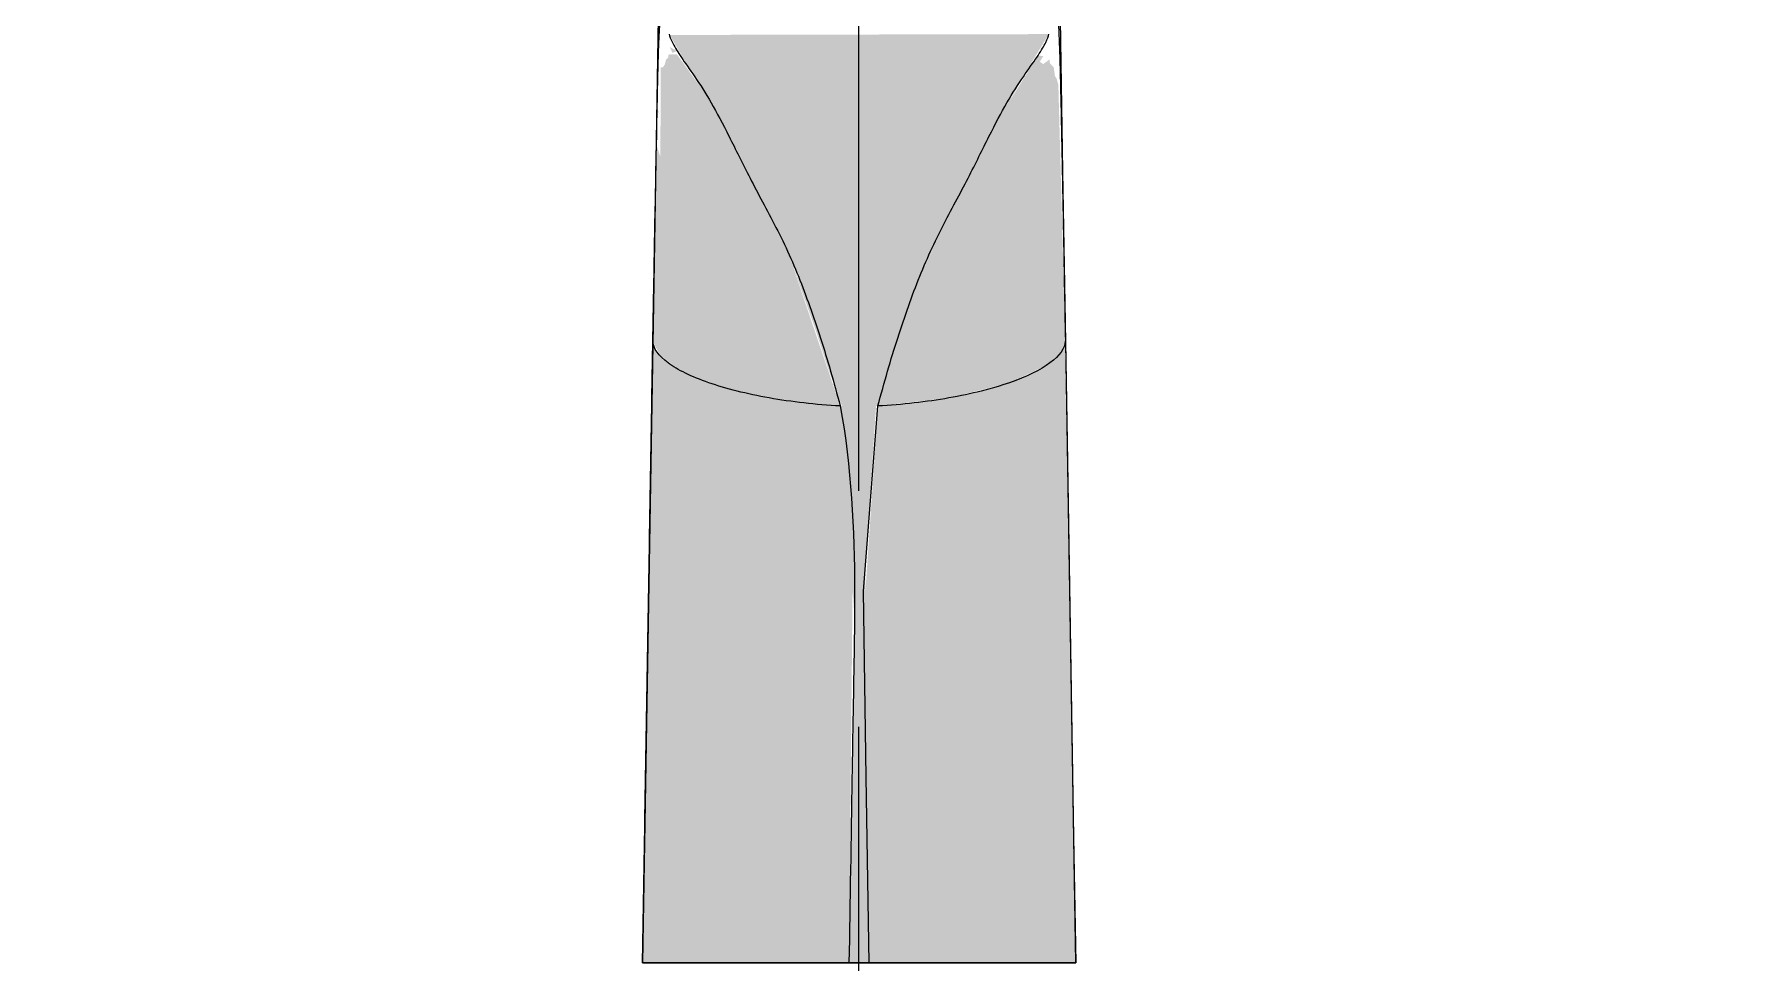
# Model space of a CAD drawing. Header units: millimetres. Extents: x 0 to 102275, y -2706 to 7916.
# Drawn here: x 94793.4 to 94974.1, y 700 to 798.4 of the extents above; entities that cross this region are included whole.
import ezdxf

# ---------------------------------------------------------------- set-up
doc = ezdxf.new("R2010")
doc.units = ezdxf.units.MM
doc.linetypes.add('ADSK_Штрих_ш2 п1', pattern=[75, 50, -25])
for name, color, linetype, lineweight in [('0-1', 7, 'Continuous', 9), ('A-WALL-PATT', 7, 'Continuous', 9), ('P-SANR-FIXT', 7, 'Continuous', 9)]:
    doc.layers.add(name, color=color, linetype=linetype, lineweight=lineweight)
doc.layers.add('0-2', color=7, linetype='Continuous', lineweight=9, transparency=0.7)
doc.layers.add('A-DETL-2', color=5, linetype='ADSK_Штрих_ш2 п1', lineweight=9, true_color=0x0000ff)

# ---------------------------------------------------------------- blocks, each defined once
blk = doc.blocks.new('смеситель для раковины - Default-30607276-Развертка 1_15-4')
at = {"layer": '0-2'}
for points in [[(5127.41, 758.99), (5128.94, 759), (5133.96, 773.94), (5143.08, 791.91), (5147.04, 798.38), (5106.88, 798.29), (5109.27, 794.19), (5112.06, 789.57), (5120.51, 772.72), (5123.66, 762.94), (5123.66, 762.94), (5125.13, 758.99), (5126.94, 758.99)], [(5128.94, 758.99), (5136.46, 759.84), (5142.85, 761.45), (5146.39, 763.1), (5147.87, 764.26), (5148.33, 764.7), (5148.77, 765.85), (5148.04, 793.02), (5147.86, 793.66), (5147.68, 793.94), (5147.55, 794.88), (5147.32, 795.09), (5147.14, 795.3), (5147.13, 795.71), (5146.44, 795.21), (5146.08, 795.45), (5146.44, 796.05), (5145.89, 796.12), (5141.81, 789.56), (5133.36, 772.72), (5129.05, 759.31)], [(5104, 700), (5125.87, 700), (5126.27, 741.84), (5124.94, 758.99), (5117.42, 759.84), (5110.92, 761.49), (5107.31, 763.21), (5105.82, 764.43), (5105.54, 764.7), (5105.1, 765.85), (5104.05, 702.73)], [(5137.12, 700), (5149.87, 700), (5148.73, 765.74), (5147.87, 764.26), (5146.32, 763.06), (5144.22, 762.01), (5140.53, 760.77), (5136.46, 759.84), (5128.94, 758.92), (5127.44, 736.91), (5128.01, 700), (5136.48, 700)], [(5125.91, 700), (5128, 700), (5127.59, 741.75), (5128.74, 758.99), (5124.94, 758.99), (5126.43, 736.91), (5125.87, 700)], [(5128, 700), (5128, 700.23), (5127.96, 702.54)]]:
    blk.add_hatch(color=256, dxfattribs=at).paths.add_polyline_path(points)
h = blk.add_hatch(color=256, dxfattribs=at)
h.paths.add_polyline_path([(5105.56, 790.53), (5105.81, 789.93), (5105.6, 790.22)])
h.paths.add_polyline_path([(5124.94, 758.99), (5119.81, 774.14), (5116.45, 780.96), (5116.4, 781.05), (5111, 791.59), (5107.66, 796.23), (5106.76, 796.22), (5106.71, 795.85), (5106.51, 795.71), (5106.36, 795.15), (5106.17, 794.87), (5105.93, 794.87), (5105.9, 785.41), (5105.48, 786.66), (5105.14, 765.74), (5105.82, 764.43), (5107.65, 763.01), (5109.86, 761.93), (5113.31, 760.78), (5117.42, 759.84), (5124.23, 759.05)])
h.paths.add_polyline_path([(5107.18, 796.39), (5107.66, 796.59), (5106.88, 797.02)])
h = blk.add_hatch(color=256, dxfattribs=at)
h.paths.add_polyline_path([(5122.39, 766.9), (5119.82, 774.14), (5120.86, 771.64), (5122.09, 767.82)])
h.paths.add_polyline_path([(5114.77, 784.33), (5109.77, 793.44), (5112.06, 789.56), (5114.18, 785.46)])
h = blk.add_hatch(color=256, dxfattribs=at)
h.paths.add_polyline_path([(5128.94, 758.99), (5128.94, 758.99), (5133.96, 773.94), (5133.02, 771.67), (5128.94, 758.99)])
h.paths.add_polyline_path([(5138.86, 783.86), (5143.89, 793.12), (5141.81, 789.57), (5139.29, 784.68)])
at = {"layer": '0-1'}
for p, q in [((5105.82, 810.55), (5105.4, 785)), ((5148.05, 810.55), (5148.49, 783.86)), ((5105.4, 785), (5105.12, 767.61)), ((5148.49, 783.84), (5148.75, 767.88)), ((5105.12, 767.61), (5104, 700)), ((5148.75, 767.88), (5149.87, 700))]:
    blk.add_line(p, q, dxfattribs=at)
at = {"layer": '0-1', "flags": 128}
blk.add_lwpolyline([(5105.47, 786.01), (5105.61, 792.97), (5105.74, 797.56), (5105.81, 798.93)], dxfattribs=at)
at = {"layer": 'P-SANR-FIXT'}
for p, q in [((5104, 700), (5104, 700)), ((5128, 700), (5125.87, 700)), ((5149.88, 700), (5149.87, 700)), ((5149.87, 700), (5149.87, 700))]:
    blk.add_line(p, q, dxfattribs=at)
at = {"layer": 'P-SANR-FIXT', "flags": 128}
for points in [[(5148.78, 765.85), (5149, 753.09), (5149.22, 739.9), (5149.44, 726.6), (5149.66, 713.3), (5149.88, 700)], [(5128.01, 700), (5127.68, 719.68), (5127.41, 739.37), (5128.94, 758.99)], [(5149.87, 700), (5148.79, 700), (5145.71, 700), (5140.89, 700), (5134.8, 700), (5128.01, 700)]]:
    blk.add_lwpolyline(points, dxfattribs=at)
at = {"layer": 'P-SANR-FIXT'}
for points, knots in [([(5105.5, 787.37), (5105.52, 788.7), (5105.56, 790.46), (5105.6, 792.43), (5105.63, 793.73), (5105.66, 794.8), (5105.68, 795.65), (5105.7, 796.23), (5105.71, 796.65), (5105.72, 796.95), (5105.73, 797.22), (5105.74, 797.51), (5105.75, 797.8), (5105.77, 798.07), (5105.78, 798.35), (5105.8, 798.65), (5105.81, 799.01), (5105.83, 799.25), (5105.84, 799.4)], [0.3333333, 0.3333333, 0.3333333, 0.3333333, 0.4166667, 0.4583333, 0.5, 0.5416667, 0.5833333, 0.625, 0.6458333, 0.6666667, 0.6875, 0.7083333, 0.75, 0.7916667, 0.8333333, 0.875, 0.9166667, 1, 1, 1, 1]), ([(5148.04, 799.4), (5148.05, 799.28), (5148.07, 799.02), (5148.09, 798.49), (5148.11, 798), (5148.14, 797.41), (5148.16, 796.71), (5148.19, 795.93), (5148.21, 795.1), (5148.24, 794.2), (5148.26, 793.21), (5148.28, 792.36), (5148.29, 791.66), (5148.31, 791.14), (5148.32, 790.63), (5148.33, 789.95), (5148.35, 789.1), (5148.37, 788.02), (5148.39, 787.09), (5148.4, 786.53), (5148.4, 786.4)], [0, 0, 0, 0, 0.0714286, 0.1071429, 0.1428571, 0.1785714, 0.2142857, 0.25, 0.2857143, 0.3214286, 0.3571429, 0.3928571, 0.4107143, 0.4285714, 0.4464286, 0.4642857, 0.5, 0.5357143, 0.5714286, 0.5821819, 0.5821819, 0.5821819, 0.5821819]), ([(5106.84, 798.38), (5106.87, 798.16), (5107.1, 797.58), (5107.88, 796.22), (5109.27, 794.27), (5111.04, 791.65), (5112.56, 788.75), (5113.95, 785.99), (5115.07, 783.74), (5116.35, 781.29), (5117.78, 778.63), (5119.22, 775.77), (5120.54, 772.75), (5121.72, 769.57), (5123.24, 765.1), (5124.28, 761.5), (5124.94, 758.99)], [0, 0, 0, 0, 0.1, 0.2, 0.3, 0.4, 0.5, 0.55, 0.6, 0.65, 0.7, 0.75, 0.8, 0.85, 0.9, 1, 1, 1, 1]), ([(5128.94, 758.99), (5129.6, 761.5), (5130.64, 765.1), (5132.16, 769.57), (5133.34, 772.75), (5134.66, 775.77), (5136.1, 778.63), (5137.52, 781.29), (5138.81, 783.74), (5139.92, 785.99), (5141.31, 788.75), (5142.83, 791.65), (5144.6, 794.27), (5145.99, 796.22), (5146.78, 797.58), (5147.01, 798.16), (5147.04, 798.38)], [0, 0, 0, 0, 0.1, 0.15, 0.2, 0.25, 0.3, 0.35, 0.4, 0.45, 0.5, 0.6, 0.7, 0.8, 0.9, 1, 1, 1, 1]), ([(5148.4, 786.4), (5148.41, 785.88), (5148.43, 785.08), (5148.45, 784.23), (5148.45, 783.97)], [0.58218187, 0.58218187, 0.58218187, 0.58218187, 0.625, 0.64377067, 0.64377067, 0.64377067, 0.64377067]), ([(5148.45, 783.96), (5148.46, 783.48), (5148.48, 782.22), (5148.52, 780.1), (5148.59, 776.64), (5148.67, 771.98), (5148.74, 767.95), (5148.78, 765.85)], [0.6441774, 0.6441774, 0.6441774, 0.6441774, 0.6785714, 0.7321429, 0.7857143, 0.8928571, 1, 1, 1, 1]), ([(5104, 700), (5104.07, 703.69), (5104.16, 709.23), (5104.28, 716.62), (5104.37, 722.16), (5104.46, 727.71), (5104.55, 733.28), (5104.65, 738.82), (5104.74, 744.32), (5104.83, 749.76), (5104.95, 756.96), (5105.04, 762.31), (5105.1, 765.85)], [0, 0, 0, 0, 0.166667, 0.25, 0.333333, 0.416667, 0.5, 0.583333, 0.666667, 0.75, 0.833333, 1, 1, 1, 1]), ([(5124.94, 758.99), (5123.65, 759.06), (5121.08, 759.27), (5117.37, 759.81), (5113.95, 760.54), (5109.92, 761.72), (5106.27, 763.53), (5105.14, 765.09), (5105.1, 765.85)], [0, 0, 0, 0, 0.125, 0.25, 0.375, 0.5, 0.75, 1, 1, 1, 1]), ([(5148.77, 765.85), (5148.7, 764.34), (5145.41, 761.91), (5137.74, 759.99), (5132.79, 759.27), (5130.22, 759.06), (5128.94, 758.99)], [0, 0, 0, 0, 0.5, 0.75, 0.875, 1, 1, 1, 1]), ([(5124.94, 758.99), (5126.13, 752.52), (5126.6, 742.65), (5126.35, 729.53), (5126.13, 716.4), (5125.98, 706.56), (5125.87, 700)], [-1, -1, -1, -1, -0.666667, -0.5, -0.333333, 0, 0, 0, 0]), ([(5104, 700), (5104.02, 700), (5104.67, 700), (5106.94, 700), (5109.22, 700), (5112.06, 700), (5115.33, 700), (5119.01, 700), (5122.44, 700), (5125.41, 700), (5128.83, 700), (5132.91, 700), (5136.94, 700), (5139.76, 700), (5141.78, 700), (5143.63, 700), (5145.75, 700), (5148.82, 700), (5149.85, 700), (5149.88, 700)], [0, 0, 0, 0, 0.111111, 0.166667, 0.222222, 0.277778, 0.333333, 0.388889, 0.444444, 0.479167, 0.513889, 0.583333, 0.652778, 0.6875, 0.722222, 0.756944, 0.791667, 0.861111, 1, 1, 1, 1]), ([(5104, 700), (5104.02, 700), (5104.67, 700), (5106.94, 700), (5109.22, 700), (5112.06, 700), (5115.33, 700), (5119.01, 700), (5122.44, 700), (5125.41, 700), (5128.83, 700), (5132.91, 700), (5136.94, 700), (5139.76, 700), (5141.78, 700), (5143.63, 700), (5145.75, 700), (5148.82, 700), (5149.85, 700), (5149.88, 700)], [0, 0, 0, 0, 0.111111, 0.166667, 0.222222, 0.277778, 0.333333, 0.388889, 0.444444, 0.479167, 0.513889, 0.583333, 0.652778, 0.6875, 0.722222, 0.756944, 0.791667, 0.861111, 1, 1, 1, 1]), ([(5125.87, 700), (5121.24, 700), (5114.38, 700), (5107.86, 700), (5104.75, 700), (5104, 700), (5104, 700)], [-1, -1, -1, -1, -0.6, -0.4, -0.2, 0, 0, 0, 0]), ([(5125.87, 700), (5121.24, 700), (5114.38, 700), (5107.86, 700), (5104.75, 700), (5104, 700), (5104, 700)], [-1, -1, -1, -1, -0.6, -0.4, -0.2, 0, 0, 0, 0]), ([(5105.35, 700), (5105.81, 700), (5106.94, 700), (5109.22, 700), (5112.06, 700), (5115.33, 700), (5119.01, 700), (5122.44, 700), (5125.41, 700), (5127.12, 700), (5127.96, 700)], [0.1111111, 0.1111111, 0.1111111, 0.1111111, 0.1666667, 0.2222222, 0.2777778, 0.3333333, 0.3888889, 0.4444444, 0.4791667, 0.5138889, 0.5138889, 0.5138889, 0.5138889]), ([(5127.96, 700), (5129.64, 700), (5132.91, 700), (5136.94, 700), (5139.76, 700), (5141.78, 700), (5143.63, 700), (5145.75, 700), (5147.42, 700), (5148.3, 700), (5148.52, 700)], [0.5138889, 0.5138889, 0.5138889, 0.5138889, 0.5833333, 0.6527778, 0.6875, 0.7222222, 0.7569444, 0.7916667, 0.8611111, 0.8888889, 0.8888889, 0.8888889, 0.8888889])]:
    blk.add_open_spline(points, degree=3, knots=knots, dxfattribs=at)
for points in [[(5105.31, 777.87), (5105.35, 779.67), (5105.41, 783.1), (5105.47, 786.05), (5105.5, 787.37)], [(5105.1, 765.85), (5105.14, 768.06), (5105.21, 772.28), (5105.28, 776.07), (5105.31, 777.87)], [(5104, 700), (5104.02, 700), (5104.29, 700), (5104.86, 700)], [(5149, 700), (5149.57, 700), (5149.86, 700), (5149.88, 700)]]:
    blk.add_open_spline(points, degree=3, dxfattribs=at)

msp = doc.modelspace()

# ---------------------------------------------------------------- hatches: boundary and pattern name
at = {"layer": 'A-WALL-PATT'}
h = msp.add_hatch(dxfattribs=at)
h.set_pattern_fill('FP_29', color=256, style=0, pattern_type=2)
h.set_pattern_definition([(90, (97682.8, 0), (-600, 4e-14), []), (180, (97682.8, 0), (-7e-14, -600), [])])
h.paths.add_polyline_path([(97347.82, 0), (97402.82, 0), (97402.82, 1800), (93482.82, 1800), (93482.82, 600), (94082.82, 600), (94082.82, 0.11), (97137.82, 0), (97147.8, 176.66), (97152.82, 270), (97332.82, 270), (97344.63, 55.22), (97346.52, 22.37)])
h.paths.add_polyline_path([(94583.82, 250), (94583.82, 700), (94857.82, 700), (94860.01, 814.99), (94859.9, 818.51), (94860.18, 824.5), (94860.51, 831.03), (94860.96, 845.54), (94900.55, 845.27), (94900.81, 844.34), (94900.88, 842.1), (94900.59, 842.05), (94901.16, 826.19), (94901.43, 825.28), (94901.22, 824.77), (94902.05, 795.71), (94901.85, 793.29), (94901.91, 791.84), (94902.12, 790.87), (94903.59, 705.6), (94903.69, 700), (95183.82, 700), (95183.82, 250), (94599, 250)])
h.paths.add_polyline_path([(95462.89, 793.66), (95463.07, 793.94), (95463.2, 794.88), (95463.47, 794.99), (95463.62, 795.29), (95463.62, 795.72), (95464.32, 795.21), (95464.66, 795.48), (95464.32, 796.05), (95464.86, 796.12), (95463.74, 798.93), (95463.83, 807.13), (95463.59, 807.13), (95463.38, 806.23), (95463.22, 806.63), (95463.06, 810.5), (95462.79, 801.16), (95462.72, 794.58), (95462.88, 793.7)])
h.paths.add_polyline_path([(95603.18, 250), (95184.38, 250), (95184.38, 700), (95460.88, 700), (95462.66, 790.7), (95462.67, 791.14), (95462.64, 802.74), (95463.24, 822.01), (95463.97, 843.03), (95463.69, 842.1), (95463.8, 844.83), (95464.02, 845.02), (95464.02, 845.54), (95503.61, 845.27), (95504.06, 830.78), (95505.39, 782.37), (95506.75, 700), (95784.38, 700), (95784.38, 250), (95662.25, 250)])
h.paths.add_polyline_path([(94390.75, 722.45), (94390.75, 853.38), (94402.63, 853.38), (94402.63, 866.7), (94403.13, 867.2), (94409.68, 867.49), (94409.97, 868.34), (94409.97, 877.85), (94408.59, 877.85), (94408.09, 878.35), (94408.09, 900.64), (94408.59, 901.14), (94413.41, 901.65), (94421.79, 901.7), (94426.54, 901.29), (94427.92, 901.14), (94428.42, 900.64), (94428.42, 878.35), (94427.92, 877.85), (94426.54, 877.85), (94426.83, 867.49), (94427.53, 867.2), (94433.38, 867.2), (94433.88, 866.7), (94433.88, 853.38), (94445.75, 853.38), (94445.75, 722.45), (94402.63, 722.45)])
h.paths.add_polyline_path([(95930.69, 722.45), (95918.82, 722.45), (95918.82, 853.38), (95930.69, 853.38), (95930.69, 866.7), (95931.19, 867.2), (95937.74, 867.49), (95938.03, 868.19), (95938.03, 877.85), (95936.65, 877.85), (95936.15, 878.35), (95936.15, 900.64), (95936.65, 901.14), (95941.47, 901.65), (95946.32, 901.82), (95954.6, 901.29), (95955.98, 901.14), (95956.48, 900.64), (95956.48, 878.35), (95955.98, 877.85), (95954.6, 877.85), (95954.89, 867.49), (95955.59, 867.2), (95961.44, 867.2), (95961.94, 866.7), (95961.94, 853.38), (95973.82, 853.38), (95973.82, 722.45), (95961.94, 722.45)])
h.paths.add_polyline_path([(95504.53, 783.58), (95505.26, 787.37), (95505, 786.21), (95504.58, 783.86)])
h.paths.add_polyline_path([(94859.86, 792.45), (94859.91, 794.62), (94859.91, 795.15), (94860.4, 794.88), (94860.46, 795.24), (94860.57, 795.8), (94860.62, 796.13), (94860.7, 796.27), (94860.99, 796.39), (94861.66, 796.39), (94860.65, 798.38), (94860.75, 806.6), (94860.55, 807.46), (94860.26, 809.09), (94860.01, 809.63), (94859.73, 801.16), (94859.63, 792.91), (94859.84, 792.48)])
h.paths.add_polyline_path([(95504.71, 792.45), (95505.12, 793.69), (95504.46, 809.24), (95504.02, 808.4), (95503.73, 804.79), (95503.66, 804.49), (95503.82, 798.2), (95503.09, 796.59), (95503.82, 796.92), (95503.82, 796.29), (95503.87, 795.98), (95504.17, 795.96), (95504.36, 796.13), (95504.39, 795.15), (95504.58, 794.87), (95504.82, 794.87), (95504.73, 792.59)])
h.paths.add_polyline_path([(94901.68, 793.66), (94901.99, 796.17), (94901.36, 806.33), (94901.19, 806.23), (94900.99, 806.72), (94900.74, 807.13), (94900.63, 806.56), (94900.63, 805.19), (94900.59, 805.03), (94900.81, 798.28), (94899.89, 796.1), (94900.16, 795.9), (94899.89, 795.45), (94900.27, 795.2), (94900.95, 795.71), (94900.96, 795.3), (94901.14, 795.09), (94901.37, 794.88), (94901.46, 794.89), (94901.65, 793.7)])
h.paths.add_polyline_path([(95502.77, 796.12), (95503.03, 796.51), (95502.91, 796.39), (95502.82, 796.22)])
h.paths.add_polyline_path([(94860.99, 796.39), (94860.7, 797.03), (94861.48, 796.5)])
h.paths.add_polyline_path([(95463.07, 812.51), (95463.56, 813.03), (95463.09, 813.87), (95463.07, 812.9)])
h.paths.add_polyline_path([(94901.5, 812.51), (94901.2, 813.94), (94901.11, 813.5), (94901.2, 812.83), (94901.44, 812.58)])
h.paths.add_polyline_path([(94860.01, 812.51), (94860.32, 813.25), (94860.23, 813.6), (94860.03, 813.57), (94860.02, 813.07)])
h.paths.add_polyline_path([(95504.56, 812.51), (95504.27, 813.27), (95504.27, 812.93), (95504.5, 812.58)])
h.paths.add_polyline_path([(94860.36, 813.9), (94860.1, 814.41), (94860.27, 813.96)])
h.paths.add_polyline_path([(95504.21, 813.9), (95504.53, 814.25), (95504.3, 814.18), (95504.21, 813.97)])
h.paths.add_polyline_path([(95463.52, 814.56), (95463.35, 814.74), (95463.42, 814.59)])
h.paths.add_polyline_path([(94860.64, 814.71), (94860.35, 814.92), (94860.6, 814.72)])
h.paths.add_polyline_path([(94901.01, 814.85), (94901.46, 815.22), (94901.27, 815.22), (94901, 814.98)])
h.paths.add_polyline_path([(95463.56, 814.85), (95463.42, 815.15), (95463.11, 815.22), (95463.13, 814.93), (95463.42, 814.88)])
h.paths.add_polyline_path([(94860.62, 815.05), (94860.33, 815.24), (94860.6, 815.05)])
h.paths.add_polyline_path([(94860.31, 839.72), (94860.37, 843.11), (94860.31, 839.8)])
h.paths.add_polyline_path([(95463.36, 839.72), (95463.46, 843.73), (95463.39, 840.5)])
h.paths.add_polyline_path([(97077.82, 900), (96727.82, 900), (96727.82, 1250), (97077.82, 1250), (97077.82, 966.02)])
h.paths.add_polyline_path([(94880.75, 900), (94851.35, 901.44), (94822.23, 905.76), (94793.67, 912.92), (94765.95, 922.84), (94739.33, 935.42), (94714.08, 950.56), (94690.44, 968.1), (94668.62, 987.87), (94648.85, 1009.68), (94631.31, 1033.33), (94616.18, 1058.58), (94603.59, 1085.19), (94593.67, 1112.91), (94586.52, 1141.47), (94582.2, 1170.59), (94580.75, 1200), (94582.2, 1229.41), (94586.52, 1258.53), (94593.67, 1287.09), (94603.59, 1314.81), (94616.18, 1341.42), (94631.31, 1366.67), (94648.85, 1390.32), (94668.62, 1412.13), (94690.44, 1431.9), (94714.08, 1449.44), (94739.33, 1464.58), (94765.95, 1477.16), (94793.67, 1487.08), (94822.23, 1494.24), (94851.35, 1498.56), (94880.75, 1500), (94910.16, 1498.56), (94939.28, 1494.24), (94967.84, 1487.08), (94995.56, 1477.16), (95022.17, 1464.58), (95047.42, 1449.44), (95071.55, 1431.47), (95092.89, 1412.13), (95112.66, 1390.32), (95130.19, 1366.67), (95145.33, 1341.42), (95157.92, 1314.81), (95167.84, 1287.09), (95174.99, 1258.53), (95179.31, 1229.41), (95180.75, 1200), (95179.31, 1170.59), (95174.99, 1141.47), (95167.84, 1112.91), (95157.92, 1085.19), (95145.33, 1058.58), (95130.19, 1033.33), (95112.66, 1009.68), (95092.89, 987.87), (95071.07, 968.1), (95047.42, 950.56), (95022.17, 935.42), (94995.56, 922.84), (94967.84, 912.92), (94939.28, 905.76), (94910.16, 901.44)])
h.paths.add_polyline_path([(95484.38, 900), (95454.97, 901.44), (95425.85, 905.76), (95397.29, 912.92), (95369.57, 922.84), (95342.96, 935.42), (95317.71, 950.56), (95294.06, 968.1), (95272.25, 987.87), (95252.48, 1009.68), (95234.94, 1033.33), (95219.8, 1058.58), (95206.4, 1087.46), (95197.3, 1112.91), (95190.14, 1141.47), (95185.82, 1170.59), (95184.38, 1200), (95185.82, 1229.41), (95190.14, 1258.53), (95197.3, 1287.09), (95207.21, 1314.81), (95219.8, 1341.42), (95234.94, 1366.67), (95252.48, 1390.32), (95272.25, 1412.13), (95294.06, 1431.9), (95317.71, 1449.44), (95342.96, 1464.58), (95369.57, 1477.16), (95397.29, 1487.08), (95425.85, 1494.24), (95454.97, 1498.56), (95484.38, 1500), (95513.78, 1498.56), (95544.11, 1493.93), (95571.46, 1487.08), (95599.18, 1477.16), (95625.8, 1464.58), (95651.05, 1449.44), (95674.7, 1431.9), (95696.51, 1412.13), (95716.28, 1390.32), (95733.82, 1366.67), (95748.95, 1341.42), (95761.54, 1314.81), (95771.46, 1287.09), (95778.61, 1258.53), (95782.93, 1229.41), (95784.38, 1200), (95782.93, 1170.59), (95778.61, 1141.47), (95771.46, 1112.91), (95761.54, 1085.19), (95748.95, 1058.58), (95733.82, 1033.33), (95716.28, 1009.68), (95696.51, 987.87), (95674.7, 968.1), (95651.05, 950.56), (95625.8, 935.42), (95599.18, 922.84), (95571.46, 912.92), (95542.91, 905.76), (95513.78, 901.44)])

# ---------------------------------------------------------------- linework, layer by layer
at = {"layer": 'A-DETL-2'}
msp.add_line((94880.75, 0), (94880.75, 1700), dxfattribs=at)

# ---------------------------------------------------------------- block references
at = {"layer": 'P-SANR-FIXT'}
msp.add_blockref('смеситель для раковины - Default-30607276-Развертка 1_15-4', (89753.82, 0), dxfattribs=at)

doc.saveas('drawing.dxf')
